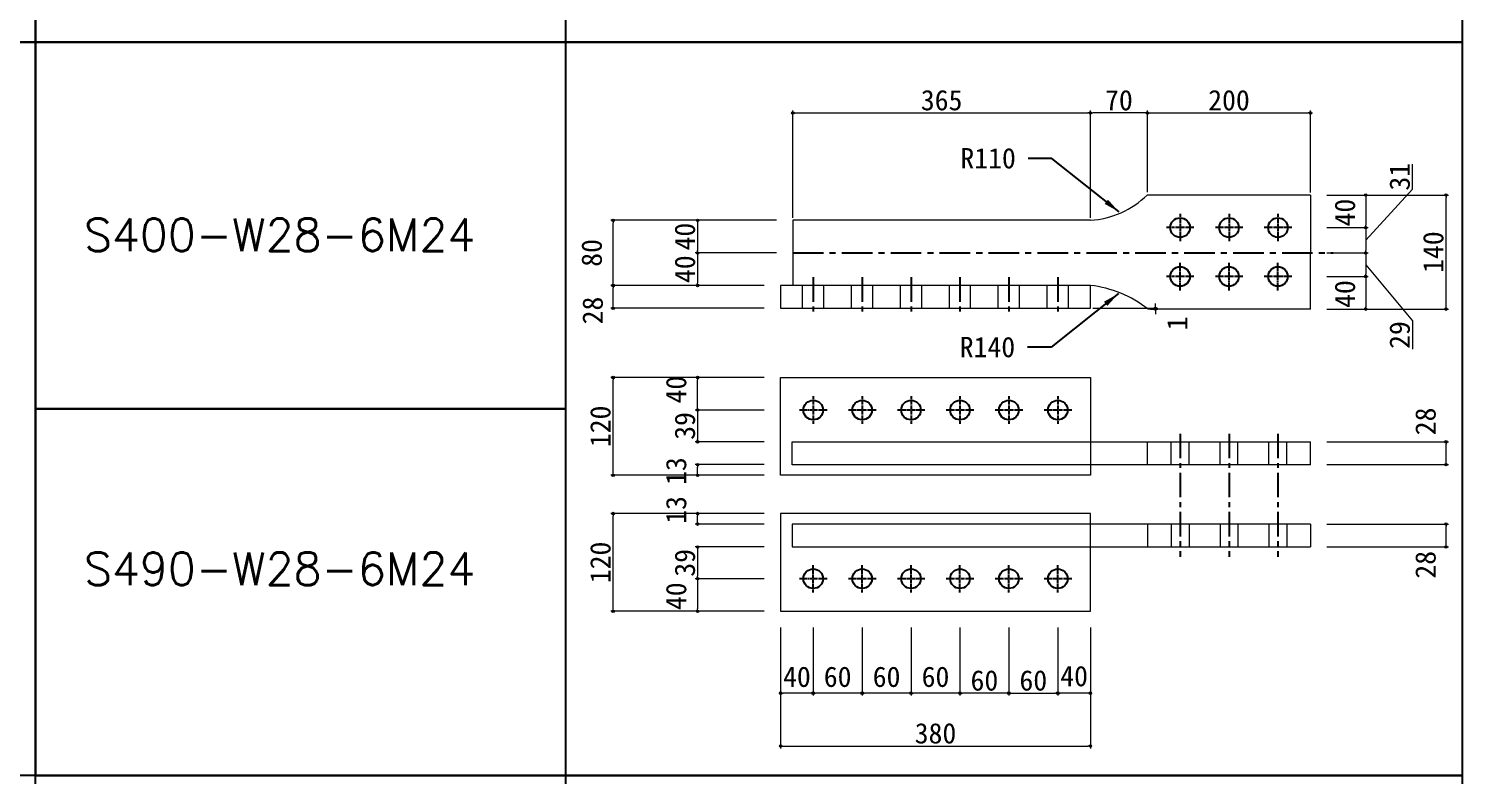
# Model space of a CAD drawing. Header units: millimetres. Extents: x 1734744 to 1747403, y -162396 to -155330.
# Drawn here: x 1744576 to 1746334, y -159491 to -158574 of the extents above; entities that cross this region are included whole.
import ezdxf

# ---------------------------------------------------------------- set-up
doc = ezdxf.new("R2010")
doc.units = ezdxf.units.MM
doc.header["$LTSCALE"] = 3
doc.linetypes.add('CENTER', pattern=[2, 1.25, -0.25, 0.25, -0.25])
doc.layers.get('DEFPOINTS').update_dxf_attribs({"color": 250})
doc.layers.add('01', color=7, linetype='Continuous')
doc.styles.add('KANJI', font='txt.shx', dxfattribs={"bigfont": 'extfont2.shx'})
doc.styles.get("Standard").update_dxf_attribs({"font": ''})
doc.styles.get('Standard').set_extended_font_data('MS Gothic')
doc.dimstyles.new('コピー ～ 一般寸法-小さめ', dxfattribs={"dimtxt": 25, "dimasz": 3, "dimexe": 3, "dimexo": 3, "dimgap": 3, "dimtad": 1, "dimtxsty": 'Standard', "dimblk": 'ORIGIN', "dimcen": 0, "dimclrd": 256, "dimclre": 256, "dimclrt": 256, "dimadec": 0, "dimazin": 0, "dimtfac": 1, "dimtmove": 1, "dimatfit": 2, "dimfxl": 0, "dimtolj": 2, "dimlwd": 5, "dimlwe": 5, "dimarcsym": 0})
doc.dimstyles.new('コピー(2) - Standard', dxfattribs={"dimtxt": 25, "dimasz": 20, "dimexe": 0.18, "dimexo": 0.0625, "dimgap": 15, "dimtad": 1, "dimdec": 0, "dimzin": 0, "dimdsep": 46, "dimtxsty": 'Standard', "dimblk": 'DOTSMALL', "dimcen": 0.09, "dimadec": 0, "dimazin": 0, "dimtfac": 1, "dimtdec": 0, "dimtofl": 0, "dimtmove": 0, "dimatfit": 3, "dimfxl": 0, "dimtolj": 1, "dimtzin": 0, "dimarcsym": 0})
doc.dimstyles.new('一般寸法-小さめ', dxfattribs={"dimtxt": 25, "dimasz": 3, "dimexe": 3, "dimexo": 3, "dimgap": 3, "dimtad": 1, "dimtxsty": 'Standard', "dimblk": 'ORIGIN', "dimcen": 0, "dimclrd": 256, "dimclre": 256, "dimclrt": 256, "dimadec": 0, "dimazin": 0, "dimtfac": 1, "dimtmove": 2, "dimatfit": 2, "dimfxl": 0, "dimtolj": 2, "dimlwd": 5, "dimlwe": 5, "dimarcsym": 0})

# ---------------------------------------------------------------- blocks, each defined once
blk = doc.blocks.new('_Origin')
at = {"color": 0, "linetype": 'ByBlock', "lineweight": -2}
blk.add_line((0, 0), (-1, 0), dxfattribs=at)
blk.add_circle((0, 0), 0.5, dxfattribs=at)
blk = doc.blocks.new('*D7879')
at = {"layer": '01', "lineweight": 5}
for p, q in [((1745478, -159002.5), (1745289.6, -159002.5)), ((1745292.6, -159119.5), (1745292.6, -159005.5)), ((1745478, -159122.5), (1745289.6, -159122.5))]:
    blk.add_line(p, q, dxfattribs=at)
at = {"layer": 'DEFPOINTS', "color": 0}
for p in [(1745292.6, -159002.5), (1745498, -159002.5), (1745498, -159122.5)]:
    blk.add_point(p, dxfattribs=at)
at = {"layer": '01', "lineweight": 5, "xscale": 3, "yscale": 3, "zscale": 3}
for p, rotation in [((1745292.6, -159002.5), 90), ((1745292.6, -159122.5), 270)]:
    blk.add_blockref('_Origin', p, dxfattribs=dict(at, rotation=rotation))
at = {"layer": '01', "insert": (1745277.1, -159062.5), "char_height": 25, "attachment_point": 5, "rotation": 90}
blk.add_mtext('\\A2;120', dxfattribs=at)
blk = doc.blocks.new('*D7618')
at = {"layer": '01', "lineweight": 5}
for p, q in [((1746168, -159182.5), (1746317.2, -159182.5)), ((1746314.2, -159207.5), (1746314.2, -159185.5)), ((1746168, -159210.5), (1746317.2, -159210.5))]:
    blk.add_line(p, q, dxfattribs=at)
at = {"layer": 'DEFPOINTS', "color": 0}
for p in [(1746148, -159182.5), (1746314.2, -159182.5), (1746148, -159210.5)]:
    blk.add_point(p, dxfattribs=at)
at = {"layer": '01', "lineweight": 5, "xscale": 3, "yscale": 3, "zscale": 3}
for p, rotation in [((1746314.2, -159182.5), 90), ((1746314.2, -159210.5), 270)]:
    blk.add_blockref('_Origin', p, dxfattribs=dict(at, rotation=rotation))
at = {"layer": '01', "insert": (1746289.2, -159232.4), "char_height": 25, "attachment_point": 5, "rotation": 90}
blk.add_mtext('\\A2;28', dxfattribs=at)
blk = doc.blocks.new('*D7889')
at = {"layer": '01', "lineweight": 5}
for p, q in [((1746168, -159081.5), (1746317.2, -159081.5)), ((1746314.2, -159106.5), (1746314.2, -159084.5)), ((1746168, -159109.5), (1746317.2, -159109.5))]:
    blk.add_line(p, q, dxfattribs=at)
at = {"layer": 'DEFPOINTS', "color": 0}
for p in [(1746148, -159081.5), (1746314.2, -159081.5), (1746148, -159109.5)]:
    blk.add_point(p, dxfattribs=at)
at = {"layer": '01', "lineweight": 5, "xscale": 3, "yscale": 3, "zscale": 3}
for p, rotation in [((1746314.2, -159081.5), 90), ((1746314.2, -159109.5), 270)]:
    blk.add_blockref('_Origin', p, dxfattribs=dict(at, rotation=rotation))
at = {"layer": '01', "insert": (1746289.2, -159056.4), "char_height": 25, "attachment_point": 5, "rotation": 90}
blk.add_mtext('\\A2;28', dxfattribs=at)
blk = doc.blocks.new('*D7619')
at = {"layer": '01', "lineweight": 5}
for p, q in [((1746168, -158778.6), (1746317.2, -158778.6)), ((1746314.2, -158915.6), (1746314.2, -158781.6)), ((1746168, -158918.6), (1746317.2, -158918.6))]:
    blk.add_line(p, q, dxfattribs=at)
at = {"layer": 'DEFPOINTS', "color": 0}
for p in [(1746148, -158778.6), (1746314.2, -158778.6), (1746148, -158918.6)]:
    blk.add_point(p, dxfattribs=at)
at = {"layer": '01', "lineweight": 5, "xscale": 3, "yscale": 3, "zscale": 3}
for p, rotation in [((1746314.2, -158778.6), 90), ((1746314.2, -158918.6), 270)]:
    blk.add_blockref('_Origin', p, dxfattribs=dict(at, rotation=rotation))
at = {"layer": '01', "insert": (1746298.7, -158848.6), "char_height": 25, "attachment_point": 5, "rotation": 90}
blk.add_mtext('\\A2;140', dxfattribs=at)
blk = doc.blocks.new('*D7620')
at = {"layer": '01', "lineweight": 5}
for p, q in [((1745478, -159002.5), (1745393.2, -159002.5)), ((1745396.2, -159039.5), (1745396.2, -159005.5)), ((1745478, -159042.5), (1745393.2, -159042.5))]:
    blk.add_line(p, q, dxfattribs=at)
at = {"layer": 'DEFPOINTS', "color": 0}
for p in [(1745396.2, -159002.5), (1745498, -159002.5), (1745498, -159042.5)]:
    blk.add_point(p, dxfattribs=at)
at = {"layer": '01', "lineweight": 5, "xscale": 3, "yscale": 3, "zscale": 3}
for p, rotation in [((1745396.2, -159002.5), 90), ((1745396.2, -159042.5), 270)]:
    blk.add_blockref('_Origin', p, dxfattribs=dict(at, rotation=rotation))
at = {"layer": '01', "insert": (1745370, -159017.4), "char_height": 25, "attachment_point": 5, "rotation": 90}
blk.add_mtext('\\A2;40', dxfattribs=at)
blk = doc.blocks.new('*D7621')
at = {"layer": '01', "lineweight": 5}
for p, q in [((1745478, -159109.5), (1745393.2, -159109.5)), ((1745478, -159122.5), (1745393.2, -159122.5)), ((1745396.2, -159119.5), (1745396.2, -159112.5))]:
    blk.add_line(p, q, dxfattribs=at)
at = {"layer": 'DEFPOINTS', "color": 0}
for p in [(1745396.2, -159109.5), (1745498, -159109.5), (1745498, -159122.5)]:
    blk.add_point(p, dxfattribs=at)
at = {"layer": '01', "lineweight": 5, "xscale": 3, "yscale": 3, "zscale": 3}
for p, rotation in [((1745396.2, -159109.5), 90), ((1745396.2, -159122.5), 270)]:
    blk.add_blockref('_Origin', p, dxfattribs=dict(at, rotation=rotation))
at = {"layer": '01', "insert": (1745370, -159117.4), "char_height": 25, "attachment_point": 5, "rotation": 90}
blk.add_mtext('\\A2;13', dxfattribs=at)
blk = doc.blocks.new('*D7622')
at = {"layer": '01', "lineweight": 5}
for p, q in [((1745493, -158809.6), (1745289.6, -158809.6)), ((1745292.6, -158886.6), (1745292.6, -158812.6)), ((1745478, -158889.6), (1745289.6, -158889.6))]:
    blk.add_line(p, q, dxfattribs=at)
at = {"layer": 'DEFPOINTS', "color": 0}
for p in [(1745292.6, -158809.6), (1745513, -158809.6), (1745498, -158889.6)]:
    blk.add_point(p, dxfattribs=at)
at = {"layer": '01', "lineweight": 5, "xscale": 3, "yscale": 3, "zscale": 3}
for p, rotation in [((1745292.6, -158809.6), 90), ((1745292.6, -158889.6), 270)]:
    blk.add_blockref('_Origin', p, dxfattribs=dict(at, rotation=rotation))
at = {"layer": '01', "insert": (1745266.4, -158849.6), "char_height": 25, "attachment_point": 5, "rotation": 90}
blk.add_mtext('\\A2;80', dxfattribs=at)
blk = doc.blocks.new('*D7890')
at = {"layer": '01', "lineweight": 5}
for p, q in [((1745478, -158889.6), (1745289.6, -158889.6)), ((1745292.6, -158914.6), (1745292.6, -158892.6)), ((1745478, -158917.6), (1745289.6, -158917.6))]:
    blk.add_line(p, q, dxfattribs=at)
at = {"layer": 'DEFPOINTS', "color": 0}
for p in [(1745292.6, -158889.6), (1745498, -158889.6), (1745498, -158917.6)]:
    blk.add_point(p, dxfattribs=at)
at = {"layer": '01', "lineweight": 5, "xscale": 3, "yscale": 3, "zscale": 3}
for p, rotation in [((1745292.6, -158889.6), 90), ((1745292.6, -158917.6), 270)]:
    blk.add_blockref('_Origin', p, dxfattribs=dict(at, rotation=rotation))
at = {"layer": '01', "insert": (1745267.6, -158920.3), "char_height": 25, "attachment_point": 5, "rotation": 90}
blk.add_mtext('\\A2;28', dxfattribs=at)
blk = doc.blocks.new('*D7623')
at = {"layer": '01', "lineweight": 5}
for p, q in [((1745513, -158806.6), (1745513, -158674.8)), ((1745516, -158677.8), (1745875, -158677.8)), ((1745878, -158806.6), (1745878, -158674.8))]:
    blk.add_line(p, q, dxfattribs=at)
at = {"layer": 'DEFPOINTS', "color": 0}
for p in [(1745878, -158677.8), (1745513, -158809.6), (1745878, -158809.6)]:
    blk.add_point(p, dxfattribs=at)
at = {"layer": '01', "lineweight": 5, "xscale": 3, "yscale": 3, "zscale": 3, "rotation": 180}
blk.add_blockref('_Origin', (1745513, -158677.8), dxfattribs=at)
at = {"layer": '01', "lineweight": 5, "xscale": 3, "yscale": 3, "zscale": 3}
blk.add_blockref('_Origin', (1745878, -158677.8), dxfattribs=at)
at = {"layer": '01', "insert": (1745695.5, -158662.3), "char_height": 25, "attachment_point": 5}
blk.add_mtext('\\A2;365', dxfattribs=at)
blk = doc.blocks.new('*D7624')
at = {"layer": '01', "lineweight": 5}
for p, q in [((1745878, -158806.6), (1745878, -158674.8)), ((1745945, -158677.8), (1745881, -158677.8)), ((1745948, -158775.1), (1745948, -158674.8))]:
    blk.add_line(p, q, dxfattribs=at)
at = {"layer": 'DEFPOINTS', "color": 0}
for p in [(1745878, -158677.8), (1745948, -158778.1), (1745878, -158809.6)]:
    blk.add_point(p, dxfattribs=at)
at = {"layer": '01', "lineweight": 5, "xscale": 3, "yscale": 3, "zscale": 3, "rotation": 180}
blk.add_blockref('_Origin', (1745878, -158677.8), dxfattribs=at)
at = {"layer": '01', "lineweight": 5, "xscale": 3, "yscale": 3, "zscale": 3}
blk.add_blockref('_Origin', (1745948, -158677.8), dxfattribs=at)
at = {"layer": '01', "insert": (1745913, -158662.3), "char_height": 25, "attachment_point": 5}
blk.add_mtext('\\A2;70', dxfattribs=at)
blk = doc.blocks.new('*D7891')
at = {"layer": '01', "lineweight": 5}
for p, q in [((1745948, -158775.1), (1745948, -158674.8)), ((1745951, -158677.8), (1746145, -158677.8)), ((1746148, -158775.6), (1746148, -158674.8))]:
    blk.add_line(p, q, dxfattribs=at)
at = {"layer": 'DEFPOINTS', "color": 0}
for p in [(1746148, -158677.8), (1745948, -158778.1), (1746148, -158778.6)]:
    blk.add_point(p, dxfattribs=at)
at = {"layer": '01', "lineweight": 5, "xscale": 3, "yscale": 3, "zscale": 3, "rotation": 180}
blk.add_blockref('_Origin', (1745948, -158677.8), dxfattribs=at)
at = {"layer": '01', "lineweight": 5, "xscale": 3, "yscale": 3, "zscale": 3}
blk.add_blockref('_Origin', (1746148, -158677.8), dxfattribs=at)
at = {"layer": '01', "insert": (1746048, -158662.3), "char_height": 25, "attachment_point": 5}
blk.add_mtext('\\A2;200', dxfattribs=at)
blk = doc.blocks.new('*D7625')
at = {"layer": '01', "lineweight": 5}
for p, q in [((1746168, -158778.6), (1746218.7, -158778.6)), ((1746215.7, -158781.6), (1746215.7, -158815.6)), ((1746168, -158818.6), (1746218.7, -158818.6))]:
    blk.add_line(p, q, dxfattribs=at)
at = {"layer": 'DEFPOINTS', "color": 0}
for p in [(1746148, -158778.6), (1746148, -158818.6), (1746215.7, -158818.6)]:
    blk.add_point(p, dxfattribs=at)
at = {"layer": '01', "lineweight": 5, "xscale": 3, "yscale": 3, "zscale": 3}
for p, rotation in [((1746215.7, -158778.6), 90), ((1746215.7, -158818.6), 270)]:
    blk.add_blockref('_Origin', p, dxfattribs=dict(at, rotation=rotation))
at = {"layer": '01', "insert": (1746190.3, -158800.1), "char_height": 25, "attachment_point": 5, "rotation": 90}
blk.add_mtext('\\A2;40', dxfattribs=at)
blk = doc.blocks.new('*D7626')
at = {"layer": '01', "lineweight": 5}
for p, q in [((1746273, -158771.5), (1746273, -158740.7)), ((1746215.7, -158834.1), (1746273, -158771.5)), ((1746168, -158818.6), (1746218.7, -158818.6)), ((1746215.7, -158821.6), (1746215.7, -158846.6)), ((1746168, -158849.6), (1746218.7, -158849.6))]:
    blk.add_line(p, q, dxfattribs=at)
at = {"layer": 'DEFPOINTS', "color": 0}
for p in [(1746148, -158818.6), (1746148, -158849.6), (1746215.7, -158849.6)]:
    blk.add_point(p, dxfattribs=at)
at = {"layer": '01', "lineweight": 5, "xscale": 3, "yscale": 3, "zscale": 3}
for p, rotation in [((1746215.7, -158818.6), 90), ((1746215.7, -158849.6), 270)]:
    blk.add_blockref('_Origin', p, dxfattribs=dict(at, rotation=rotation))
at = {"layer": '01', "insert": (1746257.5, -158756.1), "char_height": 25, "attachment_point": 5, "rotation": 90}
blk.add_mtext('\\A2;31', dxfattribs=at)
blk = doc.blocks.new('*D7627')
at = {"layer": '01', "lineweight": 5}
for p, q in [((1746168, -158849.6), (1746218.7, -158849.6)), ((1746215.7, -158852.6), (1746215.7, -158875.6)), ((1746215.7, -158864.1), (1746273, -158932.9)), ((1746168, -158878.6), (1746218.7, -158878.6)), ((1746273, -158932.9), (1746273, -158967.9))]:
    blk.add_line(p, q, dxfattribs=at)
at = {"layer": 'DEFPOINTS', "color": 0}
for p in [(1746148, -158849.6), (1746148, -158878.6), (1746215.7, -158878.6)]:
    blk.add_point(p, dxfattribs=at)
at = {"layer": '01', "lineweight": 5, "xscale": 3, "yscale": 3, "zscale": 3}
for p, rotation in [((1746215.7, -158849.6), 90), ((1746215.7, -158878.6), 270)]:
    blk.add_blockref('_Origin', p, dxfattribs=dict(at, rotation=rotation))
at = {"layer": '01', "insert": (1746257.5, -158950.4), "char_height": 25, "attachment_point": 5, "rotation": 90}
blk.add_mtext('\\A2;29', dxfattribs=at)
blk = doc.blocks.new('*D7628')
at = {"layer": '01', "lineweight": 5}
for p, q in [((1746168, -158878.6), (1746218.7, -158878.6)), ((1746215.7, -158881.6), (1746215.7, -158915.6)), ((1746168, -158918.6), (1746218.7, -158918.6))]:
    blk.add_line(p, q, dxfattribs=at)
at = {"layer": 'DEFPOINTS', "color": 0}
for p in [(1746148, -158878.6), (1746148, -158918.6), (1746215.7, -158918.6)]:
    blk.add_point(p, dxfattribs=at)
at = {"layer": '01', "lineweight": 5, "xscale": 3, "yscale": 3, "zscale": 3}
for p, rotation in [((1746215.7, -158878.6), 90), ((1746215.7, -158918.6), 270)]:
    blk.add_blockref('_Origin', p, dxfattribs=dict(at, rotation=rotation))
at = {"layer": '01', "insert": (1746190.3, -158900.1), "char_height": 25, "attachment_point": 5, "rotation": 90}
blk.add_mtext('\\A2;40', dxfattribs=at)
blk = doc.blocks.new('*D7892')
at = {"layer": '01', "lineweight": 5}
for p, q in [((1745478, -159169.5), (1745289.6, -159169.5)), ((1745292.6, -159286.5), (1745292.6, -159172.5)), ((1745478, -159289.5), (1745289.6, -159289.5))]:
    blk.add_line(p, q, dxfattribs=at)
at = {"layer": 'DEFPOINTS', "color": 0}
for p in [(1745292.6, -159169.5), (1745498, -159169.5), (1745498, -159289.5)]:
    blk.add_point(p, dxfattribs=at)
at = {"layer": '01', "lineweight": 5, "xscale": 3, "yscale": 3, "zscale": 3}
for p, rotation in [((1745292.6, -159169.5), 90), ((1745292.6, -159289.5), 270)]:
    blk.add_blockref('_Origin', p, dxfattribs=dict(at, rotation=rotation))
at = {"layer": '01', "insert": (1745277.1, -159229.5), "char_height": 25, "attachment_point": 5, "rotation": 90}
blk.add_mtext('\\A2;120', dxfattribs=at)
blk = doc.blocks.new('*D7629')
at = {"layer": '01', "lineweight": 5}
for p, q in [((1745478, -159169.5), (1745393.2, -159169.5)), ((1745396.2, -159179.5), (1745396.2, -159172.5)), ((1745478, -159182.5), (1745393.2, -159182.5))]:
    blk.add_line(p, q, dxfattribs=at)
at = {"layer": 'DEFPOINTS', "color": 0}
for p in [(1745396.2, -159169.5), (1745498, -159169.5), (1745498, -159182.5)]:
    blk.add_point(p, dxfattribs=at)
at = {"layer": '01', "lineweight": 5, "xscale": 3, "yscale": 3, "zscale": 3}
for p, rotation in [((1745396.2, -159169.5), 90), ((1745396.2, -159182.5), 270)]:
    blk.add_blockref('_Origin', p, dxfattribs=dict(at, rotation=rotation))
at = {"layer": '01', "insert": (1745370, -159165.1), "char_height": 25, "attachment_point": 5, "rotation": 90}
blk.add_mtext('\\A2;13', dxfattribs=at)
blk = doc.blocks.new('*D7630')
at = {"layer": '01', "lineweight": 5}
for p, q in [((1745478, -159249.5), (1745393.2, -159249.5)), ((1745396.2, -159252.5), (1745396.2, -159286.5)), ((1745478, -159289.5), (1745393.2, -159289.5))]:
    blk.add_line(p, q, dxfattribs=at)
at = {"layer": 'DEFPOINTS', "color": 0}
for p in [(1745498, -159249.5), (1745396.2, -159289.5), (1745498, -159289.5)]:
    blk.add_point(p, dxfattribs=at)
at = {"layer": '01', "lineweight": 5, "xscale": 3, "yscale": 3, "zscale": 3}
for p, rotation in [((1745396.2, -159249.5), 90), ((1745396.2, -159289.5), 270)]:
    blk.add_blockref('_Origin', p, dxfattribs=dict(at, rotation=rotation))
at = {"layer": '01', "insert": (1745370, -159271), "char_height": 25, "attachment_point": 5, "rotation": 90}
blk.add_mtext('\\A2;40', dxfattribs=at)
blk = doc.blocks.new('*D7893')
at = {"layer": '01', "lineweight": 5}
for p, q in [((1745498, -159309.5), (1745498, -159457.9)), ((1745878, -159309.5), (1745878, -159457.9)), ((1745501, -159454.9), (1745875, -159454.9))]:
    blk.add_line(p, q, dxfattribs=at)
at = {"layer": 'DEFPOINTS', "color": 0}
for p in [(1745498, -159289.5), (1745878, -159289.5), (1745878, -159454.9)]:
    blk.add_point(p, dxfattribs=at)
at = {"layer": '01', "lineweight": 5, "xscale": 3, "yscale": 3, "zscale": 3, "rotation": 180}
blk.add_blockref('_Origin', (1745498, -159454.9), dxfattribs=at)
at = {"layer": '01', "lineweight": 5, "xscale": 3, "yscale": 3, "zscale": 3}
blk.add_blockref('_Origin', (1745878, -159454.9), dxfattribs=at)
at = {"layer": '01', "insert": (1745688, -159439.4), "char_height": 25, "attachment_point": 5}
blk.add_mtext('\\A2;380', dxfattribs=at)
blk = doc.blocks.new('*D7631')
at = {"layer": '01', "lineweight": 5}
for p, q in [((1745598, -159309.5), (1745598, -159393)), ((1745658, -159309.5), (1745658, -159393)), ((1745655, -159390), (1745601, -159390))]:
    blk.add_line(p, q, dxfattribs=at)
at = {"layer": 'DEFPOINTS', "color": 0}
for p in [(1745598, -159289.5), (1745658, -159289.5), (1745598, -159390)]:
    blk.add_point(p, dxfattribs=at)
at = {"layer": '01', "lineweight": 5, "xscale": 3, "yscale": 3, "zscale": 3, "rotation": 180}
blk.add_blockref('_Origin', (1745598, -159390), dxfattribs=at)
at = {"layer": '01', "lineweight": 5, "xscale": 3, "yscale": 3, "zscale": 3}
blk.add_blockref('_Origin', (1745658, -159390), dxfattribs=at)
at = {"layer": '01', "insert": (1745628, -159370), "char_height": 25, "attachment_point": 5}
blk.add_mtext('\\A2;60', dxfattribs=at)
blk = doc.blocks.new('*D7632')
at = {"layer": '01', "lineweight": 5}
for p, q in [((1745498, -159309.5), (1745498, -159393)), ((1745538, -159309.5), (1745538, -159393)), ((1745535, -159390), (1745501, -159390))]:
    blk.add_line(p, q, dxfattribs=at)
at = {"layer": 'DEFPOINTS', "color": 0}
for p in [(1745498, -159289.5), (1745538, -159289.5), (1745498, -159390)]:
    blk.add_point(p, dxfattribs=at)
at = {"layer": '01', "lineweight": 5, "xscale": 3, "yscale": 3, "zscale": 3, "rotation": 180}
blk.add_blockref('_Origin', (1745498, -159390), dxfattribs=at)
at = {"layer": '01', "lineweight": 5, "xscale": 3, "yscale": 3, "zscale": 3}
blk.add_blockref('_Origin', (1745538, -159390), dxfattribs=at)
at = {"layer": '01', "insert": (1745518, -159370), "char_height": 25, "attachment_point": 5}
blk.add_mtext('\\A2;40', dxfattribs=at)
blk = doc.blocks.new('*D7633')
at = {"layer": '01', "lineweight": 5}
for p, q in [((1745718, -159309.5), (1745718, -159393)), ((1745778, -159309.5), (1745778, -159393)), ((1745775, -159390), (1745721, -159390))]:
    blk.add_line(p, q, dxfattribs=at)
at = {"layer": 'DEFPOINTS', "color": 0}
for p in [(1745718, -159289.5), (1745778, -159289.5), (1745718, -159390)]:
    blk.add_point(p, dxfattribs=at)
at = {"layer": '01', "lineweight": 5, "xscale": 3, "yscale": 3, "zscale": 3, "rotation": 180}
blk.add_blockref('_Origin', (1745718, -159390), dxfattribs=at)
at = {"layer": '01', "lineweight": 5, "xscale": 3, "yscale": 3, "zscale": 3}
blk.add_blockref('_Origin', (1745778, -159390), dxfattribs=at)
at = {"layer": '01', "insert": (1745748, -159374.5), "char_height": 25, "attachment_point": 5}
blk.add_mtext('\\A2;60', dxfattribs=at)
blk = doc.blocks.new('*D7634')
at = {"layer": '01', "lineweight": 5}
for p, q in [((1745778, -159309.5), (1745778, -159393)), ((1745838, -159309.5), (1745838, -159393)), ((1745781, -159390), (1745835, -159390))]:
    blk.add_line(p, q, dxfattribs=at)
at = {"layer": 'DEFPOINTS', "color": 0}
for p in [(1745778, -159289.5), (1745838, -159289.5), (1745838, -159390)]:
    blk.add_point(p, dxfattribs=at)
at = {"layer": '01', "lineweight": 5, "xscale": 3, "yscale": 3, "zscale": 3, "rotation": 180}
blk.add_blockref('_Origin', (1745778, -159390), dxfattribs=at)
at = {"layer": '01', "lineweight": 5, "xscale": 3, "yscale": 3, "zscale": 3}
blk.add_blockref('_Origin', (1745838, -159390), dxfattribs=at)
at = {"layer": '01', "insert": (1745808, -159374.5), "char_height": 25, "attachment_point": 5}
blk.add_mtext('\\A2;60', dxfattribs=at)
blk = doc.blocks.new('*D7635')
at = {"layer": '01', "lineweight": 5}
for p, q in [((1745838, -159309.5), (1745838, -159393)), ((1745878, -159309.5), (1745878, -159393)), ((1745875, -159390), (1745841, -159390))]:
    blk.add_line(p, q, dxfattribs=at)
at = {"layer": 'DEFPOINTS', "color": 0}
for p in [(1745838, -159289.5), (1745878, -159289.5), (1745838, -159390)]:
    blk.add_point(p, dxfattribs=at)
at = {"layer": '01', "lineweight": 5, "xscale": 3, "yscale": 3, "zscale": 3, "rotation": 180}
blk.add_blockref('_Origin', (1745838, -159390), dxfattribs=at)
at = {"layer": '01', "lineweight": 5, "xscale": 3, "yscale": 3, "zscale": 3}
blk.add_blockref('_Origin', (1745878, -159390), dxfattribs=at)
at = {"layer": '01', "insert": (1745858, -159369.2), "char_height": 25, "attachment_point": 5}
blk.add_mtext('\\A2;40', dxfattribs=at)
blk = doc.blocks.new('_DotSmall')
at = {"color": 0, "linetype": 'ByBlock', "const_width": 0.5}
blk.add_lwpolyline([(-0.0625, 0, 1), (0.0625, 0, 1)], format="xyb", close=True, dxfattribs=at)
blk = doc.blocks.new('*D7894')
at = {"layer": '01', "lineweight": 5}
for p, q in [((1745881, -158917.6), (1745960.7, -158917.6)), ((1745957.7, -158914.6), (1745957.7, -158911.6)), ((1745957.7, -158917.6), (1745957.7, -158918.6)), ((1745951.7, -158918.6), (1745960.7, -158918.6)), ((1745957.7, -158921.6), (1745957.7, -158924.6))]:
    blk.add_line(p, q, dxfattribs=at)
at = {"layer": 'DEFPOINTS', "color": 0}
for p in [(1745878, -158917.6), (1745948.7, -158918.6), (1745957.7, -158918.6)]:
    blk.add_point(p, dxfattribs=at)
at = {"layer": '01', "lineweight": 5, "xscale": 3, "yscale": 3, "zscale": 3}
for p, rotation in [((1745957.7, -158917.6), 270), ((1745957.7, -158918.6), 90)]:
    blk.add_blockref('_Origin', p, dxfattribs=dict(at, rotation=rotation))
at = {"layer": '01', "insert": (1745984.4, -158936.1), "char_height": 25, "attachment_point": 5, "rotation": 90}
blk.add_mtext('\\A2;1', dxfattribs=at)
blk = doc.blocks.new('*D7636')
at = {"layer": '01', "lineweight": 5}
for p, q in [((1745478, -159042.5), (1745393.2, -159042.5)), ((1745396.2, -159045.5), (1745396.2, -159078.5)), ((1745478, -159081.5), (1745393.2, -159081.5))]:
    blk.add_line(p, q, dxfattribs=at)
at = {"layer": 'DEFPOINTS', "color": 0}
for p in [(1745498, -159042.5), (1745396.2, -159081.5), (1745498, -159081.5)]:
    blk.add_point(p, dxfattribs=at)
at = {"layer": '01', "lineweight": 5, "xscale": 3, "yscale": 3, "zscale": 3}
for p, rotation in [((1745396.2, -159042.5), 90), ((1745396.2, -159081.5), 270)]:
    blk.add_blockref('_Origin', p, dxfattribs=dict(at, rotation=rotation))
at = {"layer": '01', "insert": (1745380.7, -159062), "char_height": 25, "attachment_point": 5, "rotation": 90}
blk.add_mtext('\\A2;39', dxfattribs=at)
blk = doc.blocks.new('*D7637')
at = {"layer": '01', "lineweight": 5}
for p, q in [((1745478, -159210.5), (1745393.2, -159210.5)), ((1745396.2, -159213.5), (1745396.2, -159246.5)), ((1745478, -159249.5), (1745393.2, -159249.5))]:
    blk.add_line(p, q, dxfattribs=at)
at = {"layer": 'DEFPOINTS', "color": 0}
for p in [(1745498, -159210.5), (1745396.2, -159249.5), (1745498, -159249.5)]:
    blk.add_point(p, dxfattribs=at)
at = {"layer": '01', "lineweight": 5, "xscale": 3, "yscale": 3, "zscale": 3}
for p, rotation in [((1745396.2, -159210.5), 90), ((1745396.2, -159249.5), 270)]:
    blk.add_blockref('_Origin', p, dxfattribs=dict(at, rotation=rotation))
at = {"layer": '01', "insert": (1745380.7, -159230), "char_height": 25, "attachment_point": 5, "rotation": 90}
blk.add_mtext('\\A2;39', dxfattribs=at)
blk = doc.blocks.new('*D7638')
at = {"layer": '01', "lineweight": 5}
for p, q in [((1745538, -159309.5), (1745538, -159393)), ((1745598, -159309.5), (1745598, -159393)), ((1745595, -159390), (1745541, -159390))]:
    blk.add_line(p, q, dxfattribs=at)
at = {"layer": 'DEFPOINTS', "color": 0}
for p in [(1745538, -159289.5), (1745598, -159289.5), (1745538, -159390)]:
    blk.add_point(p, dxfattribs=at)
at = {"layer": '01', "lineweight": 5, "xscale": 3, "yscale": 3, "zscale": 3, "rotation": 180}
blk.add_blockref('_Origin', (1745538, -159390), dxfattribs=at)
at = {"layer": '01', "lineweight": 5, "xscale": 3, "yscale": 3, "zscale": 3}
blk.add_blockref('_Origin', (1745598, -159390), dxfattribs=at)
at = {"layer": '01', "insert": (1745568, -159370), "char_height": 25, "attachment_point": 5}
blk.add_mtext('\\A2;60', dxfattribs=at)
blk = doc.blocks.new('*D7639')
at = {"layer": '01', "lineweight": 5}
for p, q in [((1745658, -159309.5), (1745658, -159393)), ((1745718, -159309.5), (1745718, -159393)), ((1745715, -159390), (1745661, -159390))]:
    blk.add_line(p, q, dxfattribs=at)
at = {"layer": 'DEFPOINTS', "color": 0}
for p in [(1745658, -159289.5), (1745718, -159289.5), (1745658, -159390)]:
    blk.add_point(p, dxfattribs=at)
at = {"layer": '01', "lineweight": 5, "xscale": 3, "yscale": 3, "zscale": 3, "rotation": 180}
blk.add_blockref('_Origin', (1745658, -159390), dxfattribs=at)
at = {"layer": '01', "lineweight": 5, "xscale": 3, "yscale": 3, "zscale": 3}
blk.add_blockref('_Origin', (1745718, -159390), dxfattribs=at)
at = {"layer": '01', "insert": (1745688, -159370), "char_height": 25, "attachment_point": 5}
blk.add_mtext('\\A2;60', dxfattribs=at)
blk = doc.blocks.new('*D7880')
at = {"layer": '01', "lineweight": 5}
for p, q in [((1745493, -158809.6), (1745393.2, -158809.6)), ((1745396.2, -158812.6), (1745396.2, -158846.6)), ((1745493, -158849.6), (1745393.2, -158849.6))]:
    blk.add_line(p, q, dxfattribs=at)
at = {"layer": 'DEFPOINTS', "color": 0}
for p in [(1745513, -158809.6), (1745396.2, -158849.6), (1745513, -158849.6)]:
    blk.add_point(p, dxfattribs=at)
at = {"layer": '01', "lineweight": 5, "xscale": 3, "yscale": 3, "zscale": 3}
for p, rotation in [((1745396.2, -158809.6), 90), ((1745396.2, -158849.6), 270)]:
    blk.add_blockref('_Origin', p, dxfattribs=dict(at, rotation=rotation))
at = {"layer": '01', "insert": (1745380.7, -158829.6), "char_height": 25, "attachment_point": 5, "rotation": 90}
blk.add_mtext('\\A2;40', dxfattribs=at)
blk = doc.blocks.new('*D7881')
at = {"layer": '01', "lineweight": 5}
for p, q in [((1745493, -158849.6), (1745393.2, -158849.6)), ((1745396.2, -158852.6), (1745396.2, -158886.6)), ((1745478, -158889.6), (1745393.2, -158889.6))]:
    blk.add_line(p, q, dxfattribs=at)
at = {"layer": 'DEFPOINTS', "color": 0}
for p in [(1745513, -158849.6), (1745396.2, -158889.6), (1745498, -158889.6)]:
    blk.add_point(p, dxfattribs=at)
at = {"layer": '01', "lineweight": 5, "xscale": 3, "yscale": 3, "zscale": 3}
for p, rotation in [((1745396.2, -158849.6), 90), ((1745396.2, -158889.6), 270)]:
    blk.add_blockref('_Origin', p, dxfattribs=dict(at, rotation=rotation))
at = {"layer": '01', "insert": (1745380.7, -158869.6), "char_height": 25, "attachment_point": 5, "rotation": 90}
blk.add_mtext('\\A2;40', dxfattribs=at)

msp = doc.modelspace()

# ---------------------------------------------------------------- linework, layer by layer
at = {"layer": '01', "color": 7, "lineweight": 18}
for p, q in [((1746148.042, -158778.569), (1745947.532, -158778.569)), ((1746148.042, -158778.569), (1746148.042, -158848.569)), ((1745878.042, -158809.569), (1745513.042, -158809.569)), ((1745513.042, -158809.569), (1745513.042, -158889.569)), ((1746148.042, -158918.569), (1746148.042, -158848.569)), ((1745498.042, -158889.569), (1745498.042, -158917.569)), ((1745878.042, -158889.569), (1745498.042, -158889.569)), ((1745525.042, -158917.569), (1745525.042, -158889.569)), ((1745551.042, -158917.569), (1745551.042, -158889.569)), ((1745585.042, -158917.569), (1745585.042, -158889.569)), ((1745611.042, -158917.569), (1745611.042, -158889.569)), ((1745645.042, -158917.569), (1745645.042, -158889.569)), ((1745671.042, -158917.569), (1745671.042, -158889.569)), ((1745705.042, -158917.569), (1745705.042, -158889.569)), ((1745731.042, -158917.569), (1745731.042, -158889.569)), ((1745765.042, -158917.569), (1745765.042, -158889.569)), ((1745791.042, -158917.569), (1745791.042, -158889.569)), ((1745825.042, -158917.569), (1745825.042, -158889.569)), ((1745851.042, -158917.569), (1745851.042, -158889.569)), ((1745878.042, -158917.569), (1745878.042, -158889.569)), ((1745498.042, -158917.569), (1745878.042, -158917.569)), ((1746148.042, -158918.569), (1745948.682, -158918.569)), ((1745498.042, -159122.526), (1745498.042, -159002.526)), ((1745498.042, -159002.526), (1745878.042, -159002.526)), ((1745878.042, -159002.526), (1745878.042, -159122.526)), ((1745512.042, -159109.526), (1745512.042, -159081.526)), ((1745512.042, -159081.526), (1746148.042, -159081.526)), ((1745948.042, -159109.526), (1745948.042, -159081.526)), ((1745977.042, -159109.526), (1745977.042, -159081.526)), ((1745999.042, -159109.526), (1745999.042, -159081.526)), ((1746037.042, -159109.526), (1746037.042, -159081.526)), ((1746059.042, -159109.526), (1746059.042, -159081.526)), ((1746097.042, -159109.526), (1746097.042, -159081.526)), ((1746119.042, -159109.526), (1746119.042, -159081.526)), ((1746148.042, -159109.526), (1746148.042, -159081.526)), ((1746148.042, -159109.526), (1745512.042, -159109.526)), ((1745878.042, -159122.526), (1745498.042, -159122.526)), ((1745498.042, -159169.526), (1745498.042, -159289.526)), ((1745878.042, -159169.526), (1745498.042, -159169.526)), ((1745878.042, -159289.526), (1745878.042, -159169.526)), ((1745512.042, -159182.526), (1745512.042, -159210.526)), ((1746148.042, -159182.526), (1745512.042, -159182.526)), ((1745948.042, -159182.526), (1745948.042, -159210.526)), ((1745977.042, -159182.526), (1745977.042, -159210.526)), ((1745999.042, -159182.526), (1745999.042, -159210.526)), ((1746037.042, -159182.526), (1746037.042, -159210.526)), ((1746059.042, -159182.526), (1746059.042, -159210.526)), ((1746097.042, -159182.526), (1746097.042, -159210.526)), ((1746119.042, -159182.526), (1746119.042, -159210.526)), ((1746148.042, -159182.526), (1746148.042, -159210.526)), ((1745512.042, -159210.526), (1746148.042, -159210.526)), ((1745498.042, -159289.526), (1745878.042, -159289.526))]:
    msp.add_line(p, q, dxfattribs=at)
at = {"layer": '01', "color": 7, "linetype": 'CENTER'}
for p, q in [((1745988.042, -158801.569), (1745988.042, -158835.569)), ((1746048.042, -158801.569), (1746048.042, -158835.569)), ((1746108.042, -158801.569), (1746108.042, -158835.569)), ((1746005.042, -158818.569), (1745971.042, -158818.569)), ((1746065.042, -158818.569), (1746031.042, -158818.569)), ((1746125.042, -158818.569), (1746091.042, -158818.569)), ((1745988.042, -158895.569), (1745988.042, -158861.569)), ((1746048.042, -158895.569), (1746048.042, -158861.569)), ((1746108.042, -158895.569), (1746108.042, -158861.569)), ((1746005.042, -158878.569), (1745971.042, -158878.569)), ((1746065.042, -158878.569), (1746031.042, -158878.569)), ((1746125.042, -158878.569), (1746091.042, -158878.569)), ((1745538.042, -159025.526), (1745538.042, -159059.526)), ((1745598.042, -159025.526), (1745598.042, -159059.526)), ((1745658.042, -159025.526), (1745658.042, -159059.526)), ((1745718.042, -159025.526), (1745718.042, -159059.526)), ((1745778.042, -159025.526), (1745778.042, -159059.526)), ((1745838.042, -159025.526), (1745838.042, -159059.526)), ((1745555.042, -159042.526), (1745521.042, -159042.526)), ((1745615.042, -159042.526), (1745581.042, -159042.526)), ((1745675.042, -159042.526), (1745641.042, -159042.526)), ((1745735.042, -159042.526), (1745701.042, -159042.526)), ((1745795.042, -159042.526), (1745761.042, -159042.526)), ((1745855.042, -159042.526), (1745821.042, -159042.526)), ((1745538.042, -159266.526), (1745538.042, -159232.526)), ((1745598.042, -159266.526), (1745598.042, -159232.526)), ((1745658.042, -159266.526), (1745658.042, -159232.526)), ((1745718.042, -159266.526), (1745718.042, -159232.526)), ((1745778.042, -159266.526), (1745778.042, -159232.526)), ((1745838.042, -159266.526), (1745838.042, -159232.526)), ((1745555.042, -159249.526), (1745521.042, -159249.526)), ((1745615.042, -159249.526), (1745581.042, -159249.526)), ((1745675.042, -159249.526), (1745641.042, -159249.526)), ((1745735.042, -159249.526), (1745701.042, -159249.526)), ((1745795.042, -159249.526), (1745761.042, -159249.526)), ((1745855.042, -159249.526), (1745821.042, -159249.526))]:
    msp.add_line(p, q, dxfattribs=at)
at = {"layer": '01', "color": 7, "linetype": 'CENTER', "ltscale": 10}
msp.add_line((1745513.042, -158849.569), (1746175.695, -158849.569), dxfattribs=at)
at = {"layer": '01', "color": 7, "linetype": 'CENTER', "ltscale": 8}
for p, q in [((1745538.042, -158879.569), (1745538.042, -158927.569)), ((1745598.042, -158879.569), (1745598.042, -158927.569)), ((1745658.042, -158879.569), (1745658.042, -158927.569)), ((1745718.042, -158879.569), (1745718.042, -158927.569)), ((1745778.042, -158879.569), (1745778.042, -158927.569)), ((1745838.042, -158879.569), (1745838.042, -158927.569)), ((1745988.042, -159071.526), (1745988.042, -159222.526)), ((1746048.042, -159071.526), (1746048.042, -159222.526)), ((1746108.042, -159071.526), (1746108.042, -159222.526))]:
    msp.add_line(p, q, dxfattribs=at)
at = {"layer": '01', "color": 7, "ltscale": 2}
for points in [[(1742834.215, -157690.838), (1744584.215, -157690.838), (1744584.215, -158590.838), (1742834.215, -158590.838)], [(1744584.215, -157690.838), (1746334.215, -157690.838), (1746334.215, -158590.838), (1744584.215, -158590.838)], [(1744584.215, -158140.838), (1745234.215, -158140.838), (1745234.215, -158590.838), (1744584.215, -158590.838)], [(1742834.215, -158590.838), (1744584.215, -158590.838), (1744584.215, -159490.839), (1742834.215, -159490.839)], [(1744584.215, -158590.838), (1746334.215, -158590.838), (1746334.215, -159490.839), (1744584.215, -159490.839)], [(1744584.215, -158590.838), (1745234.215, -158590.838), (1745234.215, -159040.839), (1744584.215, -159040.839)], [(1744584.215, -159040.839), (1745234.215, -159040.839), (1745234.215, -159490.839), (1744584.215, -159490.839)], [(1744584.215, -159490.839), (1746334.215, -159490.839), (1746334.215, -160390.839), (1744584.215, -160390.839)], [(1744584.215, -159490.839), (1745234.215, -159490.839), (1745234.215, -159940.839), (1744584.215, -159940.839)]]:
    msp.add_lwpolyline(points, close=True, dxfattribs=at)
at = {"layer": '01', "color": 7}
for centre in [(1745988.042, -158818.569), (1746048.042, -158818.569), (1746108.042, -158818.569), (1745988.042, -158878.569), (1746048.042, -158878.569), (1746108.042, -158878.569), (1745538.042, -159042.526), (1745598.042, -159042.526), (1745658.042, -159042.526), (1745718.042, -159042.526), (1745778.042, -159042.526), (1745838.042, -159042.526), (1745538.042, -159249.526), (1745598.042, -159249.526), (1745658.042, -159249.526), (1745718.042, -159249.526), (1745778.042, -159249.526), (1745838.042, -159249.526)]:
    msp.add_circle(centre, 12, dxfattribs=at)
at = {"layer": '01', "color": 7, "lineweight": 18}
for centre, radius, start, end in [((1745870.738, -158699.812), 110, 273.806865, 314.276811), ((1745862.209, -159028.671), 140, 51.854237, 83.50655)]:
    msp.add_arc(centre, radius, start, end, dxfattribs=at)

# ---------------------------------------------------------------- texts
at = {"layer": '01', "color": 7, "char_height": 25, "width": 98.97993}
for s, insert, attachment_point in [('\\A1;R110', (1745786.553, -158746.297), 9), ('R140', (1745785.73, -158952.641), 3)]:
    msp.add_mtext(s, dxfattribs=dict(at, insert=insert, attachment_point=attachment_point))
at = {"layer": '01', "color": 7, "char_height": 40, "width": 536.58382, "attachment_point": 1, "style": 'KANJI'}
for s, insert in [('S400-W28-6M24', (1744643.545, -158807.4)), ('S490-W28-6M24', (1744643.545, -159217.234))]:
    msp.add_mtext(s, dxfattribs=dict(at, insert=insert))

# ---------------------------------------------------------------- dimensions: what is measured, and where the dimension line sits
at = {"layer": '01', "color": 7}
for base, p1, p2, override, picture, middle in [((1745878.042, -158677.774), (1745513.042, -158809.569), (1745878.042, -158809.569), {"dimtxt": 25}, '*D7623', (1745695.542, -158662.274)), ((1745878.042, -158677.774), (1745948.042, -158778.069), (1745878.042, -158809.569), {"dimtxt": 25}, '*D7624', (1745913.042, -158662.274)), ((1746148.042, -158677.774), (1745948.042, -158778.069), (1746148.042, -158778.569), {"dimtxt": 25}, '*D7891', (1746048.042, -158662.274)), ((1745878.042, -159454.883), (1745498.042, -159289.526), (1745878.042, -159289.526), {"dimexo": 20}, '*D7893', (1745688.042, -159439.383)), ((1745718.042, -159390.005), (1745778.042, -159289.526), (1745718.042, -159289.526), {"dimexo": 20}, '*D7633', (1745748.042, -159374.505)), ((1745838.042, -159390.005), (1745778.042, -159289.526), (1745838.042, -159289.526), {"dimexo": 20}, '*D7634', (1745808.042, -159374.505))]:
    dim = msp.add_linear_dim(base=base, p1=p1, p2=p2, dimstyle='一般寸法-小さめ', override=override, dxfattribs=at)
    dim.commit()
    dim.dimension.update_dxf_attribs({"geometry": picture, "text_midpoint": middle})
for base, p1, p2, angle, dimstyle, override, picture, middle in [((1746215.695, -158849.569), (1746148.042, -158818.569), (1746148.042, -158849.569), 90, 'コピー ～ 一般寸法-小さめ', {"dimexo": 20}, '*D7626', (1746273.004, -158768.458)), ((1746215.695, -158818.569), (1746148.042, -158778.569), (1746148.042, -158818.569), 90, '一般寸法-小さめ', {"dimexo": 20}, '*D7625', (1746190.29, -158800.069)), ((1745292.614, -158809.569), (1745498.042, -158889.569), (1745513.042, -158809.569), 270, '一般寸法-小さめ', {"dimexo": 20}, '*D7622', (1745266.364, -158849.569)), ((1746215.695, -158878.569), (1746148.042, -158849.569), (1746148.042, -158878.569), 90, 'コピー ～ 一般寸法-小さめ', {"dimexo": 20}, '*D7627', (1746273.004, -158935.886)), ((1746215.695, -158918.569), (1746148.042, -158878.569), (1746148.042, -158918.569), 90, '一般寸法-小さめ', {"dimexo": 20}, '*D7628', (1746190.29, -158900.069)), ((1745292.614, -158889.569), (1745498.042, -158917.569), (1745498.042, -158889.569), 270, '一般寸法-小さめ', {"dimexo": 20}, '*D7890', (1745267.614, -158920.325)), ((1745957.668, -158918.569), (1745878.042, -158917.569), (1745948.682, -158918.569), 90, '一般寸法-小さめ', {"dimtxt": 25}, '*D7894', (1745984.409, -158936.071)), ((1745396.234, -159002.526), (1745498.042, -159042.526), (1745498.042, -159002.526), 90, '一般寸法-小さめ', {"dimexo": 20}, '*D7620', (1745369.984, -159017.435)), ((1746314.162, -159081.526), (1746148.042, -159109.526), (1746148.042, -159081.526), 270, '一般寸法-小さめ', {"dimexo": 20}, '*D7889', (1746289.162, -159056.395)), ((1745396.234, -159109.526), (1745498.042, -159122.526), (1745498.042, -159109.526), 270, '一般寸法-小さめ', {"dimexo": 20}, '*D7621', (1745369.984, -159117.376)), ((1745396.234, -159169.526), (1745498.042, -159182.526), (1745498.042, -159169.526), 270, '一般寸法-小さめ', {"dimexo": 20}, '*D7629', (1745369.984, -159165.068)), ((1746314.162, -159182.526), (1746148.042, -159210.526), (1746148.042, -159182.526), 270, '一般寸法-小さめ', {"dimexo": 20}, '*D7618', (1746289.162, -159232.404)), ((1745396.234, -159289.526), (1745498.042, -159249.526), (1745498.042, -159289.526), 90, '一般寸法-小さめ', {"dimexo": 20}, '*D7630', (1745369.984, -159270.97))]:
    dim = msp.add_linear_dim(base=base, p1=p1, p2=p2, angle=angle, dimstyle=dimstyle, override=override, dxfattribs=at)
    dim.commit()
    dim.dimension.update_dxf_attribs({"geometry": picture, "text_midpoint": middle, "dimtype": 160})
for base, p1, p2, angle, picture, middle in [((1746314.162, -158778.569), (1746148.042, -158918.569), (1746148.042, -158778.569), 270, '*D7619', (1746298.662, -158848.569)), ((1745396.234, -158849.569), (1745513.042, -158809.569), (1745513.042, -158849.569), 90, '*D7880', (1745380.734, -158829.569)), ((1745396.234, -158889.569), (1745513.042, -158849.569), (1745498.042, -158889.569), 90, '*D7881', (1745380.734, -158869.569)), ((1745292.614, -159002.526), (1745498.042, -159122.526), (1745498.042, -159002.526), 270, '*D7879', (1745277.114, -159062.526)), ((1745396.234, -159081.526), (1745498.042, -159042.526), (1745498.042, -159081.526), 90, '*D7636', (1745380.734, -159062.026)), ((1745292.614, -159169.526), (1745498.042, -159289.526), (1745498.042, -159169.526), 270, '*D7892', (1745277.114, -159229.526)), ((1745396.234, -159249.526), (1745498.042, -159210.526), (1745498.042, -159249.526), 90, '*D7637', (1745380.734, -159230.026))]:
    dim = msp.add_linear_dim(base=base, p1=p1, p2=p2, angle=angle, dimstyle='一般寸法-小さめ', override={"dimexo": 20}, dxfattribs=at)
    dim.commit()
    dim.dimension.update_dxf_attribs({"geometry": picture, "text_midpoint": middle})
for base, p1, p2, picture, middle in [((1745498.042, -159390.005), (1745538.042, -159289.526), (1745498.042, -159289.526), '*D7632', (1745518.042, -159370.005)), ((1745538.042, -159390.005), (1745598.042, -159289.526), (1745538.042, -159289.526), '*D7638', (1745568.042, -159370.005)), ((1745598.042, -159390.005), (1745658.042, -159289.526), (1745598.042, -159289.526), '*D7631', (1745628.042, -159370.005)), ((1745658.042, -159390.005), (1745718.042, -159289.526), (1745658.042, -159289.526), '*D7639', (1745688.042, -159370.005)), ((1745838.042, -159390.005), (1745878.042, -159289.526), (1745838.042, -159289.526), '*D7635', (1745858.042, -159369.244))]:
    dim = msp.add_linear_dim(base=base, p1=p1, p2=p2, dimstyle='一般寸法-小さめ', override={"dimexo": 20}, dxfattribs=at)
    dim.commit()
    dim.dimension.update_dxf_attribs({"geometry": picture, "text_midpoint": middle, "dimtype": 160})

# ---------------------------------------------------------------- leaders
at = {"layer": '01', "color": 7, "annotation_type": 0, "has_hookline": 1, "hookline_direction": 1, "text_width": 62.183}
for points in [[(1745913.201, -158799.306), (1745830.719, -158733.797), (1745801.553, -158733.797)], [(1745912.378, -158899.632), (1745829.895, -158965.141), (1745800.73, -158965.141)]]:
    msp.add_leader(points, dimstyle='コピー(2) - Standard', override={"dimgap": 15, "dimtad": 0}, dxfattribs=at)

doc.saveas('drawing.dxf')
